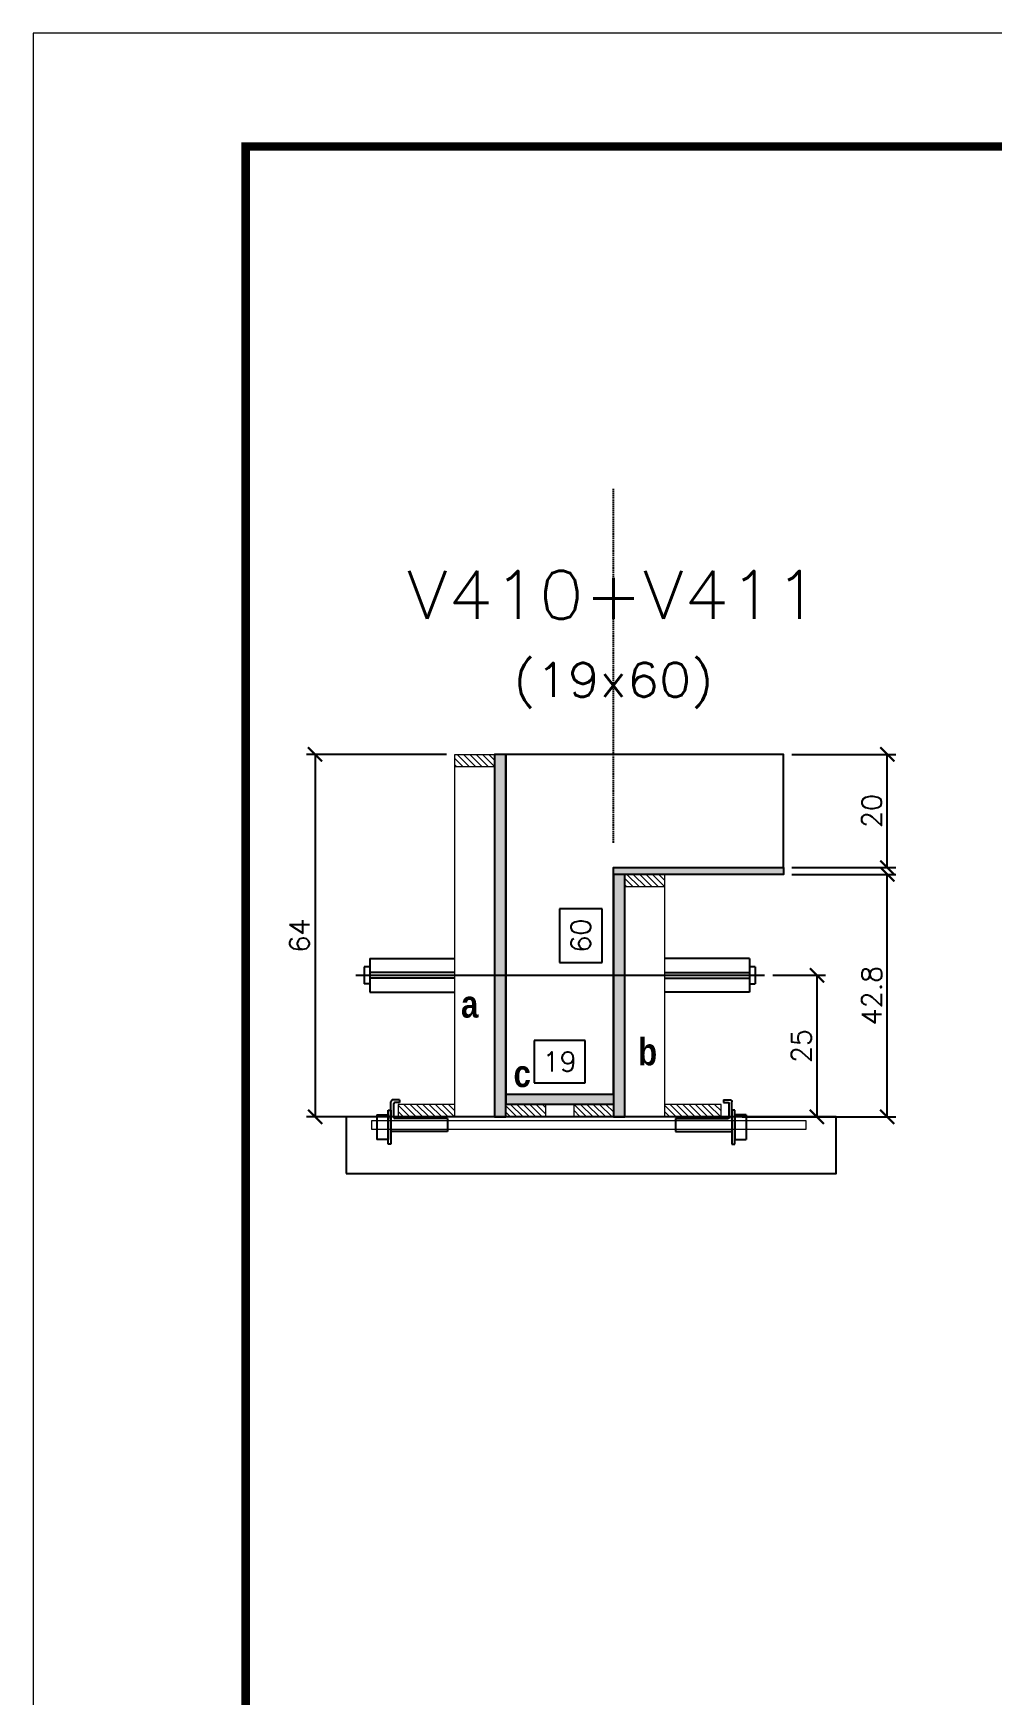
# Model space of a CAD drawing. Extents: x 137137 to 143418, y 10464 to 34486.
# Drawn here: x 141933 to 142272, y 25859 to 26446 of the extents above; entities that cross this region are included whole.
import ezdxf
from ezdxf.enums import TextEntityAlignment as Align

# ---------------------------------------------------------------- set-up
doc = ezdxf.new("R2010")
doc.units = 0
doc.linetypes.add('DASHED', pattern=[0.75, 0.5, -0.25])
doc.linetypes.add('HIDDEN', pattern=[0.375, 0.25, -0.125])
for name, color, linetype in [('barrote', 251, 'Continuous'), ('COTA', 241, 'Continuous'), ('Cota Seção (2x)', 4, 'Continuous'), ('detalhes', 4, 'Continuous'), ('Painéis', 200, 'Continuous'), ('presilha', 1, 'Continuous'), ('TENSOR', 3, 'Continuous'), ('Texto de Titulo', 7, 'Continuous'), ('Texto Qtd Sarr', 242, 'Continuous')]:
    doc.layers.add(name, color=color, linetype=linetype)
for name, color, linetype, lineweight in [('CONCRETO', 251, 'Continuous', 25), ('Folhas', 255, 'Continuous', 9), ('Hachura', 251, 'Continuous', 9), ('Madeira', 126, 'Continuous', 18), ('SARRAFO DE PRESSAO', 251, 'DASHED', 9), ('SCO-___-LAJ', 2, 'Continuous', 0), ('Texto Seção', 7, 'Continuous', 15)]:
    doc.layers.add(name, color=color, linetype=linetype, lineweight=lineweight)
doc.styles.add('Romans', font='romans.shx')
doc.styles.add('TECNICA', font='techb___.ttf', dxfattribs={"height": 10})
doc.dimstyles.new('Cota Seção (2x)', dxfattribs={"dimtxt": 7, "dimasz": 5, "dimexe": 3, "dimexo": 3, "dimgap": 2, "dimtad": 3, "dimdec": 1, "dimlfac": 0.5, "dimzin": 12, "dimdsep": 46, "dimtxsty": 'Romans', "dimblk": 'ARCHTICK', "dimcen": 0, "dimclrd": 4, "dimclre": 4, "dimclrt": 1, "dimadec": 1, "dimazin": 3, "dimtfac": 1, "dimtdec": 1, "dimtmove": 0, "dimatfit": 3, "dimldrblk": 'OBLIQUE', "dimfxl": 1, "dimtolj": 1, "dimtzin": 12, "dimarcsym": 0})
doc.dimstyles.new('Cota Seção interna', dxfattribs={"dimtxt": 7, "dimasz": 6, "dimexe": 0.18, "dimexo": 2, "dimgap": -4, "dimtad": 3, "dimdec": 1, "dimlfac": 0.5, "dimzin": 12, "dimdsep": 46, "dimtxsty": 'Romans', "dimblk": 'ARCHTICK', "dimcen": 0.09, "dimse1": 1, "dimse2": 1, "dimsd1": 1, "dimsd2": 1, "dimclrd": 180, "dimclre": 5, "dimclrt": 1, "dimadec": 0, "dimazin": 3, "dimtfac": 1, "dimtdec": 1, "dimtofl": 0, "dimtmove": 0, "dimatfit": 3, "dimldrblk": 'ARCHTICK', "dimfxl": 1, "dimtolj": 1, "dimtzin": 0, "dimarcsym": 0})

# ---------------------------------------------------------------- blocks, each defined once
blk = doc.blocks.new('9999999999')
at = {"layer": 'Folhas'}
blk.add_lwpolyline([(98138.98, 34190.21), (99623.98, 34190.21), (99623.98, 35240.21), (98138.98, 35240.21)], close=True, dxfattribs=at)
at = {"layer": 'Folhas', "color": 30, "const_width": 3}
blk.add_lwpolyline([(98213.98, 34230.21), (99583.98, 34230.21), (99583.98, 35200.21), (98213.98, 35200.21)], close=True, dxfattribs=at)
blk = doc.blocks.new('titulo1')
at = {"layer": 'Defpoints', "color": 252, "linetype": 'HIDDEN', "ltscale": 2}
blk.add_line((0, 0), (0, 125), dxfattribs=at)
at = {"layer": 'Defpoints', "style": 'Romans', "oblique": 15}
blk.add_attdef('FOLHA', text='', height=10, dxfattribs=at).set_placement((0, 15.58), align=Align.MIDDLE_CENTER)
at = {"layer": 'Texto Qtd Sarr', "color": 3, "style": 'Romans', "oblique": 15}
for tag, height, p in [('TITULO', 17, (0, 71.45)), ('SEÇÃO', 12, (0, 41.55))]:
    blk.add_attdef(tag, text='', height=height, dxfattribs=at).set_placement(p, align=Align.MIDDLE_CENTER)
blk = doc.blocks.new('_ArchTick')
at = {"color": 0, "linetype": 'ByBlock', "const_width": 0.15}
blk.add_lwpolyline([(-0.5, -0.5), (0.5, 0.5)], dxfattribs=at)
blk = doc.blocks.new('*D693')
at = {"layer": 'COTA', "color": 4, "lineweight": -2, "transparency": 16777216}
for p, q in [((142200.66, 26148.71), (142237.37, 26148.71)), ((142234.37, 26063.11), (142234.37, 26148.71)), ((142183.06, 26063.11), (142237.37, 26063.11))]:
    blk.add_line(p, q, dxfattribs=at)
at = {"layer": 'Defpoints', "color": 0, "transparency": 16777216}
for p in [(142197.66, 26148.71), (142234.37, 26148.71), (142180.06, 26063.11)]:
    blk.add_point(p, dxfattribs=at)
at = {"layer": 'COTA', "color": 4, "lineweight": -2, "transparency": 16777216, "xscale": 5, "yscale": 5, "zscale": 5}
for p, rotation in [((142234.37, 26148.71), 90), ((142234.37, 26063.11), 270)]:
    blk.add_blockref('_ArchTick', p, dxfattribs=dict(at, rotation=rotation))
at = {"layer": 'COTA', "color": 1, "transparency": 16777216, "insert": (142228.87, 26105.91), "char_height": 7, "attachment_point": 5, "rotation": 90, "style": 'Romans'}
blk.add_mtext('\\A1;42.8', dxfattribs=at)
blk = doc.blocks.new('_Oblique')
at = {"color": 0, "linetype": 'ByBlock', "lineweight": -2}
blk.add_line((-0.5, -0.5), (0.5, 0.5), dxfattribs=at)
blk = doc.blocks.new('*D694')
at = {"layer": 'COTA', "color": 4, "lineweight": -2, "transparency": 16777216}
for p, q in [((142200.66, 26191.11), (142237.37, 26191.11)), ((142234.37, 26151.11), (142234.37, 26191.11)), ((142200.66, 26151.11), (142237.37, 26151.11))]:
    blk.add_line(p, q, dxfattribs=at)
at = {"layer": 'Defpoints', "color": 0, "transparency": 16777216}
for p in [(142197.66, 26191.11), (142234.37, 26191.11), (142197.66, 26151.11)]:
    blk.add_point(p, dxfattribs=at)
at = {"layer": 'COTA', "color": 4, "lineweight": -2, "transparency": 16777216, "xscale": 5, "yscale": 5, "zscale": 5}
for p, rotation in [((142234.37, 26191.11), 90), ((142234.37, 26151.11), 270)]:
    blk.add_blockref('_ArchTick', p, dxfattribs=dict(at, rotation=rotation))
at = {"layer": 'COTA', "color": 1, "transparency": 16777216, "insert": (142228.87, 26171.11), "char_height": 7, "attachment_point": 5, "rotation": 90, "style": 'Romans'}
blk.add_mtext('\\A1;20', dxfattribs=at)
blk = doc.blocks.new('*D695')
at = {"layer": 'Cota Seção (2x)', "color": 180, "lineweight": -2, "transparency": 16777216}
for p, q in [((142133.66, 26136.61), (142118.66, 26136.61)), ((142118.66, 26136.61), (142118.66, 26117.61)), ((142133.66, 26117.61), (142133.66, 26136.61)), ((142118.66, 26117.61), (142133.66, 26117.61))]:
    blk.add_line(p, q, dxfattribs=at)
at = {"layer": 'Defpoints', "color": 0, "transparency": 16777216}
for p in [(142137.66, 26191.11), (142137.66, 26191.11), (142137.66, 26071.11)]:
    blk.add_point(p, dxfattribs=at)
at = {"layer": 'Cota Seção (2x)', "color": 1, "transparency": 16777216, "insert": (142126.16, 26127.11), "char_height": 7, "attachment_point": 5, "rotation": 90, "style": 'Romans'}
blk.add_mtext('\\A1;60', dxfattribs=at)
blk = doc.blocks.new('PRESILHA METÁLICA 1')
at = {"layer": 'presilha'}
for p, q in [((7.5, 10.64), (7.5, 19.86)), ((12, 21), (8.64, 21)), ((9, 11.57), (9, 18.93)), ((12, 19.5), (9.57, 19.5)), ((12, 21), (12, 19.5)), ((0, 13), (6, 13)), ((0, 13), (0, 0)), ((6, 15.5), (7.5, 15.5)), ((6, -2.5), (6, 15.5)), ((6, 13), (6, 0)), ((7.5, 15.5), (7.5, -2.5)), ((37.5, 11), (9.57, 11)), ((37.5, 11), (37.5, 4.1)), ((6, 0), (0, 0)), ((37.5, 4.1), (7.5, 4.1)), ((7.5, -2.5), (6, -2.5))]:
    blk.add_line(p, q, dxfattribs=at)
for centre, radius, start, end in [((8.64, 19.86), 1.14, 90, 180), ((9.57, 18.93), 0.57, 90, 180), ((9.57, 11.57), 0.57, 180, 270)]:
    blk.add_arc(centre, radius, start, end, dxfattribs=at)
blk = doc.blocks.new('*D696')
at = {"layer": 'Cota Seção (2x)', "color": 180, "lineweight": -2, "transparency": 16777216}
for p, q in [((142127.66, 26090.11), (142109.66, 26090.11)), ((142109.66, 26090.11), (142109.66, 26075.11)), ((142127.66, 26075.11), (142127.66, 26090.11)), ((142109.66, 26075.11), (142127.66, 26075.11))]:
    blk.add_line(p, q, dxfattribs=at)
at = {"layer": 'Defpoints', "color": 0, "transparency": 16777216}
for p in [(142137.66, 26071.11), (142099.66, 26063.11), (142137.66, 26063.11)]:
    blk.add_point(p, dxfattribs=at)
at = {"layer": 'Cota Seção (2x)', "color": 1, "transparency": 16777216, "insert": (142118.66, 26082.61), "char_height": 7, "attachment_point": 5, "style": 'Romans'}
blk.add_mtext('\\A1;19', dxfattribs=at)
blk = doc.blocks.new('*D697')
at = {"layer": 'COTA', "color": 4, "lineweight": -2, "transparency": 16777216}
for p, q in [((142078.66, 26191.11), (142029.29, 26191.11)), ((142032.29, 26191.11), (142032.29, 26063.11)), ((142078.66, 26063.11), (142029.29, 26063.11))]:
    blk.add_line(p, q, dxfattribs=at)
at = {"layer": 'Defpoints', "color": 0, "transparency": 16777216}
for p in [(142081.66, 26191.11), (142032.29, 26063.11), (142081.66, 26063.11)]:
    blk.add_point(p, dxfattribs=at)
at = {"layer": 'COTA', "color": 4, "lineweight": -2, "transparency": 16777216, "xscale": 5, "yscale": 5, "zscale": 5}
for p, rotation in [((142032.29, 26191.11), 90), ((142032.29, 26063.11), 270)]:
    blk.add_blockref('_ArchTick', p, dxfattribs=dict(at, rotation=rotation))
at = {"layer": 'COTA', "color": 1, "transparency": 16777216, "insert": (142026.79, 26127.11), "char_height": 7, "attachment_point": 5, "rotation": 90, "style": 'Romans'}
blk.add_mtext('\\A1;64', dxfattribs=at)
blk = doc.blocks.new('*D698')
at = {"layer": 'COTA', "color": 4, "lineweight": -2, "transparency": 16777216}
for p, q in [((142193.96, 26113.08), (142212.51, 26113.08)), ((142209.51, 26113.08), (142209.51, 26063.11)), ((142193.96, 26063.11), (142212.51, 26063.11))]:
    blk.add_line(p, q, dxfattribs=at)
at = {"layer": 'Defpoints', "color": 0, "transparency": 16777216}
for p in [(142190.96, 26113.08), (142190.96, 26063.11), (142209.51, 26063.11)]:
    blk.add_point(p, dxfattribs=at)
at = {"layer": 'COTA', "color": 4, "lineweight": -2, "transparency": 16777216, "xscale": 5, "yscale": 5, "zscale": 5}
for p, rotation in [((142209.51, 26113.08), 90), ((142209.51, 26063.11), 270)]:
    blk.add_blockref('_ArchTick', p, dxfattribs=dict(at, rotation=rotation))
at = {"layer": 'COTA', "color": 1, "transparency": 16777216, "insert": (142204.01, 26088.1), "char_height": 7, "attachment_point": 5, "rotation": 90, "style": 'Romans'}
blk.add_mtext('\\A1;25', dxfattribs=at)

msp = doc.modelspace()

# ---------------------------------------------------------------- hatches: boundary and pattern name
at = {"layer": 'Hachura'}
h = msp.add_hatch(dxfattribs=at)
h.set_pattern_fill('ANSI31', color=256, scale=0.5, angle=270, style=0)
h.set_pattern_definition([(315, (164987.4765, 17883.4688), (1.12253202, 1.12253202), [])])
h.paths.add_polyline_path([(142081.66, 26186.71), (142081.66, 26191.11), (142095.66, 26191.11), (142095.66, 26186.71)])
h = msp.add_hatch(color=256, dxfattribs=at)
h.dxf.hatch_style = 1
h.paths.add_polyline_path([(142099.66, 26191.11), (142095.66, 26191.11), (142095.66, 26063.11), (142099.66, 26063.11)])
h = msp.add_hatch(color=256, dxfattribs=at)
h.dxf.hatch_style = 1
h.paths.add_polyline_path([(142137.66, 26148.71), (142137.66, 26151.11), (142197.66, 26151.11), (142197.66, 26148.71)])
h = msp.add_hatch(color=256, dxfattribs=at)
h.dxf.hatch_style = 1
h.paths.add_polyline_path([(142141.66, 26148.71), (142137.66, 26148.71), (142137.66, 26063.11), (142141.66, 26063.11)])
h = msp.add_hatch(dxfattribs=at)
h.set_pattern_fill('ANSI31', color=256, scale=0.5, angle=270, style=0)
h.set_pattern_definition([(315, (165047.4765, 17841.0688), (1.12253202, 1.12253202), [])])
h.paths.add_polyline_path([(142141.66, 26144.31), (142141.66, 26148.71), (142155.66, 26148.71), (142155.66, 26144.31)])
h = msp.add_hatch(dxfattribs=at)
h.set_pattern_fill('ANSI31', color=256, scale=0.5, angle=270, style=0)
h.set_pattern_definition([(315, (164953.4765, 17833.4688), (1.12253202, 1.12253202), [])])
h.paths.add_polyline_path([(142081.66, 26063.11), (142081.66, 26067.51), (142061.66, 26067.51), (142061.66, 26063.11)])
h = msp.add_hatch(color=256, dxfattribs=at)
h.dxf.hatch_style = 1
h.paths.add_polyline_path([(142099.66, 26067.51), (142099.66, 26071.11), (142137.66, 26071.11), (142137.66, 26067.51)])
h = msp.add_hatch(dxfattribs=at)
h.set_pattern_fill('ANSI31', color=256, scale=0.5, angle=270, style=0)
h.set_pattern_definition([(315, (165056.2786, 17833.4688), (1.12253202, 1.12253202), [])])
h.paths.add_polyline_path([(142099.66, 26063.11), (142099.66, 26067.51), (142113.66, 26067.51), (142113.66, 26063.11)])
h = msp.add_hatch(dxfattribs=at)
h.set_pattern_fill('ANSI31', color=256, scale=0.5, angle=270, style=0)
h.set_pattern_definition([(315, (165056.2765, 17833.4688), (1.12253202, 1.12253202), [])])
h.paths.add_polyline_path([(142137.66, 26063.11), (142137.66, 26067.51), (142123.66, 26067.51), (142123.66, 26063.11)])
h = msp.add_hatch(dxfattribs=at)
h.set_pattern_fill('ANSI31', color=256, scale=0.5, angle=270, style=0)
h.set_pattern_definition([(315, (165047.4765, 17833.4688), (1.12253202, 1.12253202), [])])
h.paths.add_polyline_path([(142175.66, 26063.11), (142175.66, 26067.51), (142155.66, 26067.51), (142155.66, 26063.11)])

# ---------------------------------------------------------------- linework, layer by layer
at = {"ltscale": 3}
for p, q in [((142051.66, 26119.08), (142051.66, 26107.08)), ((142051.66, 26119.08), (142081.66, 26119.08)), ((142185.66, 26119.08), (142155.66, 26119.08)), ((142185.66, 26119.08), (142185.66, 26107.08)), ((142049.66, 26116.08), (142049.66, 26110.08)), ((142051.66, 26116.08), (142049.66, 26116.08)), ((142081.66, 26114.08), (142051.66, 26114.08)), ((142155.66, 26114.08), (142185.66, 26114.08)), ((142187.66, 26116.08), (142185.66, 26116.08)), ((142187.66, 26116.08), (142187.66, 26110.08)), ((142051.66, 26110.08), (142049.66, 26110.08)), ((142081.66, 26112.08), (142051.66, 26112.08)), ((142051.66, 26107.08), (142081.66, 26107.08)), ((142155.66, 26112.08), (142185.66, 26112.08)), ((142185.66, 26107.08), (142155.66, 26107.08)), ((142185.66, 26110.08), (142187.66, 26110.08))]:
    msp.add_line(p, q, dxfattribs=at)
at = {"layer": 'barrote'}
msp.add_lwpolyline([(142043.29, 26043.11), (142216.26, 26043.11), (142216.26, 26063.11), (142043.29, 26063.11)], close=True, dxfattribs=at)
at = {"layer": 'CONCRETO'}
msp.add_lwpolyline([(142137.66, 26151.11), (142197.66, 26151.11), (142197.66, 26191.11), (142137.66, 26191.11), (142137.66, 26191.11), (142099.66, 26191.11), (142099.66, 26067.51), (142099.66, 26067.51), (142099.66, 26071.11), (142137.66, 26071.11)], close=True, dxfattribs=at)
at = {"layer": 'Madeira'}
for points in [[(142081.66, 26186.71), (142081.66, 26191.11), (142095.66, 26191.11), (142095.66, 26186.71)], [(142081.66, 26191.11), (142095.66, 26191.11), (142095.66, 26063.11), (142081.66, 26063.11)], [(142141.66, 26144.31), (142141.66, 26148.71), (142155.66, 26148.71), (142155.66, 26144.31)], [(142141.66, 26148.71), (142155.66, 26148.71), (142155.66, 26063.11), (142141.66, 26063.11)], [(142081.66, 26063.11), (142081.66, 26067.51), (142061.66, 26067.51), (142061.66, 26063.11)], [(142099.66, 26063.11), (142099.66, 26067.51), (142113.66, 26067.51), (142113.66, 26063.11)], [(142137.66, 26063.11), (142137.66, 26067.51), (142123.66, 26067.51), (142123.66, 26063.11)], [(142175.66, 26063.11), (142175.66, 26067.51), (142155.66, 26067.51), (142155.66, 26063.11)]]:
    msp.add_lwpolyline(points, close=True, dxfattribs=at)
at = {"layer": 'Painéis'}
for points in [[(142099.66, 26191.11), (142095.66, 26191.11), (142095.66, 26063.11), (142099.66, 26063.11)], [(142137.66, 26148.71), (142137.66, 26151.11), (142197.66, 26151.11), (142197.66, 26148.71)], [(142141.66, 26148.71), (142137.66, 26148.71), (142137.66, 26063.11), (142141.66, 26063.11)], [(142099.66, 26067.51), (142099.66, 26071.11), (142137.66, 26071.11), (142137.66, 26067.51)]]:
    msp.add_lwpolyline(points, close=True, dxfattribs=at)
at = {"layer": 'SCO-___-LAJ', "color": 1}
msp.add_lwpolyline([(142052.29, 26061.78), (142205.6, 26061.78), (142205.6, 26058.58), (142052.29, 26058.58)], close=True, dxfattribs=at)
at = {"layer": 'TENSOR', "linetype": 'HIDDEN', "ltscale": 0.5}
msp.add_line((142046.66, 26113.08), (142190.96, 26113.08), dxfattribs=at)

# ---------------------------------------------------------------- block references
at = {"layer": 'presilha', "yscale": 0.6666666666666666, "zscale": 0.6666666666666666}
for p, xscale in [((142054.08, 26055.15), 0.6666666666666666), ((142184.52, 26055.15), -0.6666666666666666)]:
    msp.add_blockref('PRESILHA METÁLICA 1', p, dxfattribs=dict(at, xscale=xscale))
at = {"layer": 'SARRAFO DE PRESSAO', "color": 6, "linetype": 'ByBlock'}
msp.add_blockref('9999999999', (43793.81, -8794.45), dxfattribs=at)
at = {"layer": 'Texto Seção'}
ref = msp.add_blockref('titulo1', (142137.66, 26159.91), dxfattribs=at)
ref.add_attrib('TITULO', 'V410+V411', dxfattribs={"layer": 'Texto de Titulo', "color": 7, "height": 17, "style": 'Romans', "width": 1.1}).set_placement((142137.66, 26247.41), align=Align.MIDDLE_CENTER)
ref.add_attrib('SEÇÃO', '(19x60)', dxfattribs={"layer": 'Texto de Titulo', "color": 7, "height": 12, "style": 'Romans', "width": 1.1}).set_placement((142137.66, 26217.41), align=Align.MIDDLE_CENTER)

# ---------------------------------------------------------------- texts
at = {"layer": 'detalhes', "style": 'TECNICA'}
for s, p in [('a', (142083.83, 26098.14)), ('b', (142146.37, 26081.3)), ('c', (142102.38, 26073.61))]:
    msp.add_text(s, height=9.6, dxfattribs=at).set_placement(p)

# ---------------------------------------------------------------- dimensions: what is measured, and where the dimension line sits
at = {"layer": 'COTA'}
for base, p1, p2, picture, middle in [((142032.29, 26063.11), (142081.66, 26191.11), (142081.66, 26063.11), '*D697', (142026.79, 26127.11)), ((142234.37, 26191.11), (142197.66, 26151.11), (142197.66, 26191.11), '*D694', (142228.87, 26171.11)), ((142234.37, 26148.71), (142180.06, 26063.11), (142197.66, 26148.71), '*D693', (142228.87, 26105.91)), ((142209.51, 26063.11), (142190.96, 26113.08), (142190.96, 26063.11), '*D698', (142204.01, 26088.1))]:
    dim = msp.add_linear_dim(base=base, p1=p1, p2=p2, angle=90, dimstyle='Cota Seção (2x)', dxfattribs=at)
    dim.commit()
    dim.dimension.update_dxf_attribs({"geometry": picture, "text_midpoint": middle})
at = {"layer": 'Cota Seção (2x)'}
dim = msp.add_linear_dim(base=(142137.66, 26191.11), p1=(142137.66, 26071.11), p2=(142137.66, 26191.11), angle=90, dimstyle='Cota Seção interna', dxfattribs=at)
dim.commit()
dim.dimension.update_dxf_attribs({"geometry": '*D695', "text_midpoint": (142137.66, 26127.11), "dimtype": 160})
dim = msp.add_linear_dim(base=(142137.66, 26071.11), p1=(142099.66, 26063.11), p2=(142137.66, 26063.11), dimstyle='Cota Seção interna', dxfattribs=at)
dim.commit()
dim.dimension.update_dxf_attribs({"geometry": '*D696', "text_midpoint": (142118.66, 26071.11), "dimtype": 160})

doc.saveas('drawing.dxf')
